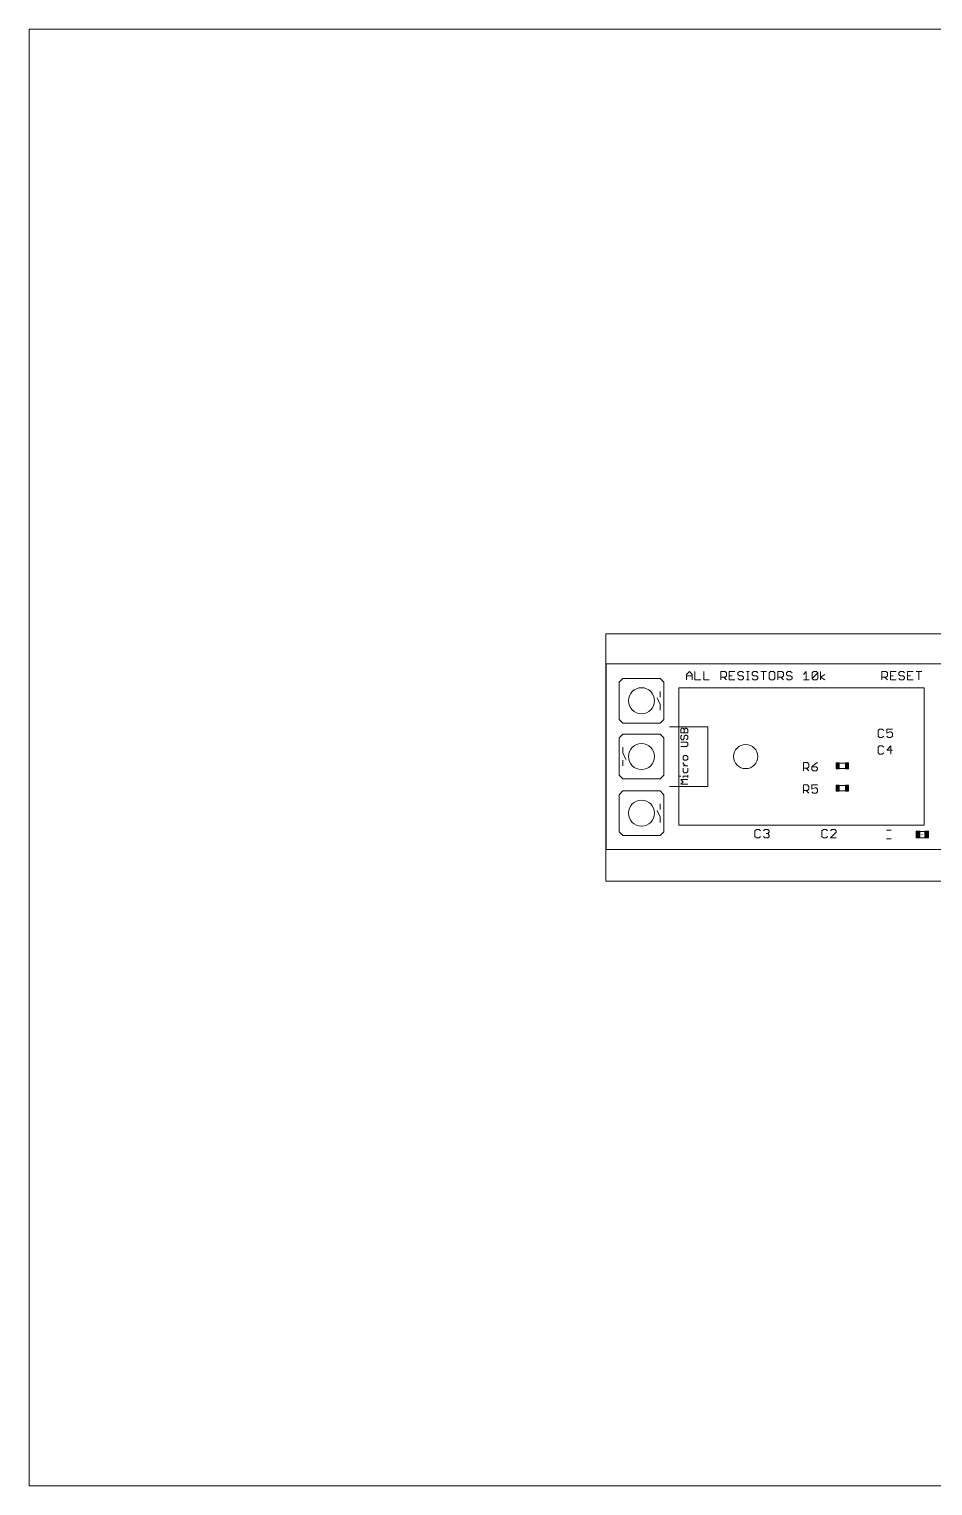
# Model space of a CAD drawing. Header units: inches. Extents: x 0.3 to 10.7, y 0.3 to 8.2.
# Drawn here: x 0.33 to 5.19, y 0.33 to 8.16 of the extents above; entities that cross this region are included whole.
import ezdxf

# ---------------------------------------------------------------- set-up
doc = ezdxf.new("R2010")
doc.units = ezdxf.units.IN
doc.header["$MEASUREMENT"] = 0
doc.layers.add('Layer 1', color=7, linetype='Continuous')

# ---------------------------------------------------------------- blocks, each defined once
blk = doc.blocks.new('block 2')
at = {"layer": 'Layer 1', "lineweight": 0}
blk.add_lwpolyline([(0.335, 8.165), (10.665, 8.165), (10.665, 0.335), (0.335, 0.335), (0.335, 8.165)], dxfattribs=at)
blk = doc.blocks.new('block 4')
at = {"layer": 'Layer 1', "true_color": 0x808080}
h = blk.add_hatch(color=8, dxfattribs=at)
h.dxf.hatch_style = 2
h.paths.add_polyline_path([(4.6717, 4.2217), (4.6883, 4.2217), (4.6883, 4.1883), (4.6717, 4.1883)])
h = blk.add_hatch(color=8, dxfattribs=at)
h.dxf.hatch_style = 2
h.paths.add_polyline_path([(4.7217, 4.2217), (4.7383, 4.2217), (4.7383, 4.1883), (4.7217, 4.1883)])
h = blk.add_hatch(color=8, dxfattribs=at)
h.dxf.hatch_style = 2
h.paths.add_polyline_path([(4.6717, 4.1017), (4.6883, 4.1017), (4.6883, 4.0683), (4.6717, 4.0683)])
h = blk.add_hatch(color=8, dxfattribs=at)
h.dxf.hatch_style = 2
h.paths.add_polyline_path([(4.7217, 4.1017), (4.7383, 4.1017), (4.7383, 4.0683), (4.7217, 4.0683)])
h = blk.add_hatch(color=8, dxfattribs=at)
h.dxf.hatch_style = 2
h.paths.add_polyline_path([(5.1025, 3.8542), (5.1225, 3.8542), (5.1225, 3.8175), (5.1025, 3.8175)])
h = blk.add_hatch(color=8, dxfattribs=at)
h.dxf.hatch_style = 2
h.paths.add_polyline_path([(5.1483, 3.8542), (5.1683, 3.8542), (5.1683, 3.8175), (5.1483, 3.8175)])
at = {"layer": 'Layer 1', "lineweight": 0}
for points in [[(3.435, 4.9142), (7.5642, 4.9142), (7.5642, 3.5858), (3.435, 3.5858), (3.435, 4.9142)], [(3.4358, 4.7542), (3.4358, 3.7558)], [(3.4358, 4.7542), (7.4342, 4.7542)], [(4.6717, 4.2217), (4.6883, 4.2217), (4.6883, 4.1883), (4.6717, 4.1883), (4.6717, 4.2217)], [(4.6717, 4.2217), (4.6883, 4.2217), (4.6883, 4.1883), (4.6717, 4.1883), (4.6717, 4.2217)], [(4.7217, 4.2217), (4.7383, 4.2217), (4.7383, 4.1883), (4.7217, 4.1883), (4.7217, 4.2217)], [(4.7217, 4.2217), (4.7383, 4.2217), (4.7383, 4.1883), (4.7217, 4.1883), (4.7217, 4.2217)], [(4.6717, 4.1017), (4.6883, 4.1017), (4.6883, 4.0683), (4.6717, 4.0683), (4.6717, 4.1017)], [(4.6717, 4.1017), (4.6883, 4.1017), (4.6883, 4.0683), (4.6717, 4.0683), (4.6717, 4.1017)], [(4.7217, 4.1017), (4.7383, 4.1017), (4.7383, 4.0683), (4.7217, 4.0683), (4.7217, 4.1017)], [(4.7217, 4.1017), (4.7383, 4.1017), (4.7383, 4.0683), (4.7217, 4.0683), (4.7217, 4.1017)], [(5.1025, 3.8542), (5.1225, 3.8542), (5.1225, 3.8175), (5.1025, 3.8175), (5.1025, 3.8542)], [(5.1025, 3.8542), (5.1225, 3.8542), (5.1225, 3.8175), (5.1025, 3.8175), (5.1025, 3.8542)], [(5.1483, 3.8542), (5.1683, 3.8542), (5.1683, 3.8175), (5.1483, 3.8175), (5.1483, 3.8542)], [(5.1483, 3.8542), (5.1683, 3.8542), (5.1683, 3.8175), (5.1483, 3.8175), (5.1483, 3.8542)], [(3.4358, 3.7558), (7.4342, 3.7558)]]:
    blk.add_lwpolyline(points, dxfattribs=at)
at = {"layer": 'Layer 1', "color": 8, "lineweight": 9, "true_color": 0x808080}
for points in [[(3.8675, 4.6967), (3.8833, 4.7125)], [(3.8833, 4.7125), (3.8983, 4.6967)], [(3.9133, 4.7125), (3.9133, 4.6667)], [(3.96, 4.7125), (3.96, 4.6667)], [(4.0517, 4.6667), (4.0517, 4.7125)], [(4.0517, 4.7125), (4.075, 4.7125)], [(4.075, 4.7125), (4.0825, 4.705)], [(4.0825, 4.705), (4.0825, 4.6892)], [(4.1283, 4.7125), (4.0975, 4.7125)], [(4.0975, 4.7125), (4.0975, 4.6667)], [(4.1517, 4.7125), (4.1442, 4.705)], [(4.1442, 4.705), (4.1442, 4.6967)], [(4.1667, 4.7125), (4.1517, 4.7125)], [(4.1742, 4.705), (4.1667, 4.7125)], [(4.19, 4.7125), (4.205, 4.7125)], [(4.1975, 4.6667), (4.1975, 4.7125)], [(4.2283, 4.7125), (4.2208, 4.705)], [(4.2208, 4.705), (4.2208, 4.6967)], [(4.2433, 4.7125), (4.2283, 4.7125)], [(4.2508, 4.705), (4.2433, 4.7125)], [(4.2667, 4.7125), (4.2975, 4.7125)], [(4.2817, 4.6667), (4.2817, 4.7125)], [(4.32, 4.7125), (4.3125, 4.705)], [(4.3125, 4.705), (4.3125, 4.6742)], [(4.3358, 4.7125), (4.32, 4.7125)], [(4.3433, 4.705), (4.3358, 4.7125)], [(4.3433, 4.6742), (4.3433, 4.705)], [(4.3583, 4.6667), (4.3583, 4.7125)], [(4.3583, 4.7125), (4.3817, 4.7125)], [(4.3817, 4.7125), (4.3892, 4.705)], [(4.3892, 4.705), (4.3892, 4.6892)], [(4.4125, 4.7125), (4.405, 4.705)], [(4.405, 4.705), (4.405, 4.6967)], [(4.4275, 4.7125), (4.4125, 4.7125)], [(4.435, 4.705), (4.4275, 4.7125)], [(4.4967, 4.6967), (4.5117, 4.7125)], [(4.5117, 4.7125), (4.5117, 4.6667)], [(4.5425, 4.705), (4.55, 4.7125)], [(4.5425, 4.6742), (4.5425, 4.705)], [(4.5425, 4.6742), (4.5733, 4.705)], [(4.55, 4.7125), (4.5658, 4.7125)], [(4.5658, 4.7125), (4.5733, 4.705)], [(4.5733, 4.705), (4.5733, 4.6742)], [(4.5883, 4.6667), (4.5883, 4.7125)], [(4.9175, 4.6667), (4.9175, 4.7125)], [(4.9175, 4.7125), (4.94, 4.7125)], [(4.94, 4.7125), (4.9483, 4.705)], [(4.9483, 4.705), (4.9483, 4.6892)], [(4.9942, 4.7125), (4.9633, 4.7125)], [(4.9633, 4.7125), (4.9633, 4.6667)], [(5.0167, 4.7125), (5.0092, 4.705)], [(5.0092, 4.705), (5.0092, 4.6967)], [(5.0325, 4.7125), (5.0167, 4.7125)], [(5.04, 4.705), (5.0325, 4.7125)], [(5.0858, 4.7125), (5.055, 4.7125)], [(5.055, 4.7125), (5.055, 4.6667)], [(5.1017, 4.7125), (5.1317, 4.7125)], [(5.1167, 4.6667), (5.1167, 4.7125)], [(3.8675, 4.6667), (3.8675, 4.6967)], [(3.8675, 4.6892), (3.8983, 4.6892)], [(3.8983, 4.6967), (3.8983, 4.6667)], [(3.9133, 4.6667), (3.9442, 4.6667)], [(3.96, 4.6667), (3.99, 4.6667)], [(4.075, 4.6817), (4.0517, 4.6817)], [(4.0675, 4.6817), (4.0825, 4.6667)], [(4.0825, 4.6892), (4.075, 4.6817)], [(4.0975, 4.6892), (4.1133, 4.6892)], [(4.0975, 4.6667), (4.1283, 4.6667)], [(4.1442, 4.6967), (4.1517, 4.6892)], [(4.1517, 4.6667), (4.1442, 4.6742)], [(4.1517, 4.6892), (4.1667, 4.6892)], [(4.1667, 4.6667), (4.1517, 4.6667)], [(4.1667, 4.6892), (4.1742, 4.6817)], [(4.1742, 4.6742), (4.1667, 4.6667)], [(4.1742, 4.6817), (4.1742, 4.6742)], [(4.19, 4.6667), (4.205, 4.6667)], [(4.2208, 4.6967), (4.2283, 4.6892)], [(4.2283, 4.6667), (4.2208, 4.6742)], [(4.2283, 4.6892), (4.2433, 4.6892)], [(4.2433, 4.6667), (4.2283, 4.6667)], [(4.2433, 4.6892), (4.2508, 4.6817)], [(4.2508, 4.6742), (4.2433, 4.6667)], [(4.2508, 4.6817), (4.2508, 4.6742)], [(4.3125, 4.6742), (4.32, 4.6667)], [(4.32, 4.6667), (4.3358, 4.6667)], [(4.3358, 4.6667), (4.3433, 4.6742)], [(4.3817, 4.6817), (4.3583, 4.6817)], [(4.3742, 4.6817), (4.3892, 4.6667)], [(4.3892, 4.6892), (4.3817, 4.6817)], [(4.405, 4.6967), (4.4125, 4.6892)], [(4.4125, 4.6667), (4.405, 4.6742)], [(4.4125, 4.6892), (4.4275, 4.6892)], [(4.4275, 4.6667), (4.4125, 4.6667)], [(4.4275, 4.6892), (4.435, 4.6817)], [(4.435, 4.6742), (4.4275, 4.6667)], [(4.435, 4.6817), (4.435, 4.6742)], [(4.4967, 4.6667), (4.5275, 4.6667)], [(4.55, 4.6667), (4.5425, 4.6742)], [(4.5658, 4.6667), (4.55, 4.6667)], [(4.5733, 4.6742), (4.5658, 4.6667)], [(4.5883, 4.6817), (4.6117, 4.6967)], [(4.6117, 4.6667), (4.5883, 4.6817)], [(4.94, 4.6817), (4.9175, 4.6817)], [(4.9325, 4.6817), (4.9483, 4.6667)], [(4.9483, 4.6892), (4.94, 4.6817)], [(4.9633, 4.6892), (4.9783, 4.6892)], [(4.9633, 4.6667), (4.9942, 4.6667)], [(5.0092, 4.6967), (5.0167, 4.6892)], [(5.0167, 4.6667), (5.0092, 4.6742)], [(5.0167, 4.6892), (5.0325, 4.6892)], [(5.0325, 4.6667), (5.0167, 4.6667)], [(5.0325, 4.6892), (5.04, 4.6817)], [(5.04, 4.6742), (5.0325, 4.6667)], [(5.04, 4.6817), (5.04, 4.6742)], [(5.055, 4.6892), (5.0708, 4.6892)], [(5.055, 4.6667), (5.0858, 4.6667)], [(3.8375, 4.4008), (3.8433, 4.4075)], [(3.8375, 4.3825), (3.8375, 4.4008)], [(3.8433, 4.4075), (3.8492, 4.4075)], [(3.8492, 4.4075), (3.8558, 4.4008)], [(3.8558, 4.4008), (3.8617, 4.4075)], [(3.8558, 4.3825), (3.8558, 4.4008)], [(3.8617, 4.4075), (3.8683, 4.4075)], [(3.8683, 4.4075), (3.8742, 4.4008)], [(3.8742, 4.4008), (3.8742, 4.3825)], [(3.8742, 4.3825), (3.8375, 4.3825)], [(3.8433, 4.3708), (3.8375, 4.3642)], [(3.8375, 4.3642), (3.8375, 4.3517)], [(3.8375, 4.3517), (3.8433, 4.3458)], [(3.8683, 4.3333), (3.8375, 4.3333)], [(3.8375, 4.3092), (3.8683, 4.3092)], [(3.8433, 4.3458), (3.8492, 4.3458)], [(3.8492, 4.3458), (3.8558, 4.3517)], [(3.8558, 4.3642), (3.8617, 4.3708)], [(3.8558, 4.3517), (3.8558, 4.3642)], [(3.8617, 4.3708), (3.8683, 4.3708)], [(3.8683, 4.3708), (3.8742, 4.3642)], [(3.8742, 4.3517), (3.8683, 4.3458)], [(3.8742, 4.3275), (3.8683, 4.3333)], [(3.8683, 4.3092), (3.8742, 4.315)], [(3.8742, 4.3642), (3.8742, 4.3517)], [(3.8742, 4.315), (3.8742, 4.3275)], [(3.8558, 4.26), (3.8492, 4.2542)], [(3.8492, 4.2542), (3.8492, 4.2417)], [(3.8492, 4.2417), (3.8558, 4.2358)], [(3.8683, 4.26), (3.8558, 4.26)], [(3.8558, 4.2358), (3.8683, 4.2358)], [(3.8742, 4.2542), (3.8683, 4.26)], [(3.8683, 4.2358), (3.8742, 4.2417)], [(3.8742, 4.2417), (3.8742, 4.2542)], [(3.8308, 4.15), (3.8375, 4.15)], [(3.8492, 4.2175), (3.8492, 4.2233)], [(3.8617, 4.205), (3.8492, 4.2175)], [(3.8742, 4.205), (3.8492, 4.205)], [(3.8492, 4.1925), (3.8492, 4.1742)], [(3.8492, 4.1742), (3.8558, 4.1683)], [(3.8492, 4.1433), (3.8492, 4.15)], [(3.8492, 4.15), (3.8742, 4.15)], [(3.8558, 4.1683), (3.8683, 4.1683)], [(3.8683, 4.1683), (3.8742, 4.1742)], [(3.8742, 4.1742), (3.8742, 4.1925)], [(3.8742, 4.1433), (3.8742, 4.1558)], [(3.8492, 4.1192), (3.8375, 4.1317)], [(3.8375, 4.1317), (3.8742, 4.1317)], [(3.8375, 4.1067), (3.8492, 4.1192)], [(3.8742, 4.1067), (3.8375, 4.1067)], [(5.1492, 3.8525), (5.1208, 3.8525)], [(5.1492, 3.8183), (5.1208, 3.8183)]]:
    blk.add_lwpolyline(points, dxfattribs=at)
at = {"layer": 'Layer 1', "color": 8, "lineweight": 20, "true_color": 0x808080}
for points in [[(3.5258, 4.6742), (3.5058, 4.6542)], [(3.5058, 4.6542), (3.5058, 4.455)], [(3.5258, 4.6742), (3.7258, 4.6742)], [(3.7108, 4.6742), (3.5408, 4.6742)], [(3.7258, 4.6742), (3.7458, 4.6542)], [(3.7458, 4.455), (3.7458, 4.6542)], [(3.5058, 4.515), (3.5058, 4.5942)], [(3.7258, 4.535), (3.7108, 4.57)], [(3.7258, 4.5742), (3.7258, 4.6042)], [(3.7458, 4.5142), (3.7458, 4.5942)], [(3.7258, 4.505), (3.7258, 4.535)], [(3.5058, 4.455), (3.5258, 4.435)], [(3.7258, 4.435), (3.5258, 4.435)], [(3.5408, 4.435), (3.7108, 4.435)], [(3.7258, 4.435), (3.7458, 4.455)], [(3.5258, 4.375), (3.5058, 4.355)], [(3.5058, 4.355), (3.5058, 4.155)], [(3.5258, 4.375), (3.7258, 4.375)], [(3.7108, 4.375), (3.5408, 4.375)], [(3.7458, 4.355), (3.7258, 4.375)], [(3.7458, 4.155), (3.7458, 4.355)], [(3.5058, 4.2958), (3.5058, 4.215)], [(3.5258, 4.305), (3.5258, 4.275)], [(3.5258, 4.275), (3.5408, 4.24)], [(3.5258, 4.235), (3.5258, 4.205)], [(3.7458, 4.2942), (3.7458, 4.215)], [(3.5258, 4.135), (3.5058, 4.155)], [(3.7258, 4.135), (3.7458, 4.155)], [(3.7258, 4.135), (3.5258, 4.135)], [(3.5408, 4.135), (3.7108, 4.135)], [(3.5258, 4.07), (3.5058, 4.05)], [(3.5058, 4.05), (3.5058, 3.8508)], [(3.5258, 4.07), (3.7258, 4.07)], [(3.7108, 4.07), (3.5408, 4.07)], [(3.7258, 4.07), (3.7458, 4.05)], [(3.7258, 3.9708), (3.7258, 4.0008)], [(3.7458, 3.8508), (3.7458, 4.05)], [(3.5058, 3.9117), (3.5058, 3.9908)], [(3.7258, 3.9308), (3.7108, 3.9658)], [(3.7258, 3.9008), (3.7258, 3.9308)], [(3.7458, 3.91), (3.7458, 3.9908)], [(3.5058, 3.8508), (3.5258, 3.8308)], [(3.7258, 3.8308), (3.7458, 3.8508)], [(3.7258, 3.8308), (3.5258, 3.8308)], [(3.5408, 3.8308), (3.7108, 3.8308)]]:
    blk.add_lwpolyline(points, dxfattribs=at)
at = {"layer": 'Layer 1', "color": 8, "lineweight": 13, "true_color": 0x808080}
for points in [[(3.8258, 4.415), (3.8258, 4.6242)], [(3.8258, 4.6242), (5.145, 4.6242)], [(5.145, 4.6242), (5.145, 3.8858)], [(3.8258, 4.415), (3.7758, 4.415)], [(3.9817, 4.415), (3.8258, 4.415)], [(3.8258, 4.095), (3.8258, 4.415)], [(3.9817, 4.095), (3.9817, 4.415)], [(4.905, 4.4025), (4.8975, 4.395)], [(4.8975, 4.395), (4.8975, 4.365)], [(4.92, 4.4025), (4.905, 4.4025)], [(4.9275, 4.395), (4.92, 4.4025)], [(4.9742, 4.4025), (4.9442, 4.4025)], [(4.9442, 4.4025), (4.9442, 4.38)], [(4.9442, 4.38), (4.9592, 4.3875)], [(4.9592, 4.3875), (4.9667, 4.3875)], [(4.9667, 4.3875), (4.9742, 4.38)], [(4.8975, 4.365), (4.905, 4.3575)], [(4.905, 4.3125), (4.8975, 4.305)], [(4.905, 4.3575), (4.92, 4.3575)], [(4.92, 4.3125), (4.905, 4.3125)], [(4.92, 4.3575), (4.9275, 4.365)], [(4.9275, 4.305), (4.92, 4.3125)], [(4.9517, 4.3575), (4.9442, 4.365)], [(4.9667, 4.3125), (4.9442, 4.29)], [(4.9667, 4.3575), (4.9517, 4.3575)], [(4.9742, 4.365), (4.9667, 4.3575)], [(4.9667, 4.2675), (4.9667, 4.3125)], [(4.9742, 4.38), (4.9742, 4.365)], [(4.8975, 4.305), (4.8975, 4.275)], [(4.8975, 4.275), (4.905, 4.2675)], [(4.905, 4.2675), (4.92, 4.2675)], [(4.92, 4.2675), (4.9275, 4.275)], [(4.9442, 4.29), (4.9742, 4.29)], [(4.4958, 4.1775), (4.4958, 4.2225)], [(4.4958, 4.2225), (4.5183, 4.2225)], [(4.5183, 4.1925), (4.4958, 4.1925)], [(4.5108, 4.1925), (4.5258, 4.1775)], [(4.5183, 4.2225), (4.5258, 4.215)], [(4.5258, 4.2), (4.5183, 4.1925)], [(4.5258, 4.215), (4.5258, 4.2)], [(4.5567, 4.215), (4.5417, 4.2)], [(4.5417, 4.2), (4.5417, 4.185)], [(4.5642, 4.2), (4.5417, 4.2)], [(4.5417, 4.185), (4.5492, 4.1775)], [(4.5492, 4.1775), (4.5642, 4.1775)], [(4.5717, 4.2225), (4.5567, 4.215)], [(4.5717, 4.1925), (4.5642, 4.2)], [(4.5642, 4.1775), (4.5717, 4.185)], [(4.5717, 4.185), (4.5717, 4.1925)], [(3.8258, 4.095), (3.7758, 4.095)], [(3.8258, 4.095), (3.9817, 4.095)], [(3.8258, 3.8858), (3.8258, 4.095)], [(4.4958, 4.0575), (4.4958, 4.1025)], [(4.4958, 4.1025), (4.5183, 4.1025)], [(4.5183, 4.0725), (4.4958, 4.0725)], [(4.5108, 4.0725), (4.5258, 4.0575)], [(4.5183, 4.1025), (4.5258, 4.095)], [(4.5258, 4.08), (4.5183, 4.0725)], [(4.5258, 4.095), (4.5258, 4.08)], [(4.5717, 4.1025), (4.5417, 4.1025)], [(4.5417, 4.1025), (4.5417, 4.08)], [(4.5417, 4.08), (4.5567, 4.0875)], [(4.5567, 4.0875), (4.5642, 4.0875)], [(4.5642, 4.0875), (4.5717, 4.08)], [(4.5717, 4.08), (4.5717, 4.065)], [(4.5492, 4.0575), (4.5417, 4.065)], [(4.5642, 4.0575), (4.5492, 4.0575)], [(4.5717, 4.065), (4.5642, 4.0575)], [(5.145, 3.8858), (3.8258, 3.8858)], [(4.2433, 3.8633), (4.2358, 3.8558)], [(4.2358, 3.8558), (4.2358, 3.8258)], [(4.2583, 3.8633), (4.2433, 3.8633)], [(4.2658, 3.8558), (4.2583, 3.8633)], [(4.2817, 3.8558), (4.2892, 3.8633)], [(4.2892, 3.8633), (4.3042, 3.8633)], [(4.3042, 3.8408), (4.2967, 3.8408)], [(4.3042, 3.8633), (4.3117, 3.8558)], [(4.3117, 3.8483), (4.3042, 3.8408)], [(4.3042, 3.8408), (4.3117, 3.8333)], [(4.3117, 3.8558), (4.3117, 3.8483)], [(4.6033, 3.8633), (4.5958, 3.8558)], [(4.5958, 3.8558), (4.5958, 3.8258)], [(4.6183, 3.8633), (4.6033, 3.8633)], [(4.6258, 3.8558), (4.6183, 3.8633)], [(4.6492, 3.8633), (4.6417, 3.8558)], [(4.6417, 3.8183), (4.6717, 3.8483)], [(4.6642, 3.8633), (4.6492, 3.8633)], [(4.6717, 3.8558), (4.6642, 3.8633)], [(4.6717, 3.8483), (4.6717, 3.8558)], [(4.2358, 3.8258), (4.2433, 3.8183)], [(4.2433, 3.8183), (4.2583, 3.8183)], [(4.2583, 3.8183), (4.2658, 3.8258)], [(4.2892, 3.8183), (4.2817, 3.8258)], [(4.3042, 3.8183), (4.2892, 3.8183)], [(4.3117, 3.8258), (4.3042, 3.8183)], [(4.3117, 3.8333), (4.3117, 3.8258)], [(4.5958, 3.8258), (4.6033, 3.8183)], [(4.6033, 3.8183), (4.6183, 3.8183)], [(4.6183, 3.8183), (4.6258, 3.8258)], [(4.6717, 3.8183), (4.6417, 3.8183)]]:
    blk.add_lwpolyline(points, dxfattribs=at)
at = {"layer": 'Layer 1', "color": 8, "lineweight": 18, "true_color": 0x808080}
for points in [[(4.7225, 4.2192), (4.6883, 4.2192)], [(4.6883, 4.1908), (4.7225, 4.1908)], [(4.7225, 4.0992), (4.6883, 4.0992)], [(4.6883, 4.0717), (4.7225, 4.0717)], [(4.9675, 3.8592), (4.9433, 3.8592)], [(4.9675, 3.8125), (4.9433, 3.8125)]]:
    blk.add_lwpolyline(points, dxfattribs=at)
at = {"layer": 'Layer 1', "color": 8, "lineweight": 25, "true_color": 0x808080}
blk.add_lwpolyline([(5.135, 3.8342), (5.135, 3.8367)], dxfattribs=at)
at = {"layer": 'Layer 1', "color": 8, "lineweight": 20, "true_color": 0x808080}
for points in [[(3.6958, 4.555), (3.6958, 4.5163), (3.6645, 4.485), (3.6258, 4.485), (3.5872, 4.485), (3.5558, 4.5163), (3.5558, 4.555), (3.5558, 4.5937), (3.5872, 4.625), (3.6258, 4.625), (3.6645, 4.625), (3.6958, 4.5937), (3.6958, 4.555)], [(3.6958, 4.555), (3.6958, 4.5163), (3.6645, 4.485), (3.6258, 4.485), (3.5872, 4.485), (3.5558, 4.5163), (3.5558, 4.555), (3.5558, 4.5937), (3.5872, 4.625), (3.6258, 4.625), (3.6645, 4.625), (3.6958, 4.5937), (3.6958, 4.555)], [(3.6958, 4.255), (3.6958, 4.2163), (3.6645, 4.185), (3.6258, 4.185), (3.5872, 4.185), (3.5558, 4.2163), (3.5558, 4.255), (3.5558, 4.2937), (3.5872, 4.325), (3.6258, 4.325), (3.6645, 4.325), (3.6958, 4.2937), (3.6958, 4.255)], [(3.6958, 4.255), (3.6958, 4.2163), (3.6645, 4.185), (3.6258, 4.185), (3.5872, 4.185), (3.5558, 4.2163), (3.5558, 4.255), (3.5558, 4.2937), (3.5872, 4.325), (3.6258, 4.325), (3.6645, 4.325), (3.6958, 4.2937), (3.6958, 4.255)], [(3.6958, 3.9508), (3.6958, 3.9122), (3.6645, 3.8808), (3.6258, 3.8808), (3.5872, 3.8808), (3.5558, 3.9122), (3.5558, 3.9508), (3.5558, 3.9895), (3.5872, 4.0208), (3.6258, 4.0208), (3.6645, 4.0208), (3.6958, 3.9895), (3.6958, 3.9508)], [(3.6958, 3.9508), (3.6958, 3.9122), (3.6645, 3.8808), (3.6258, 3.8808), (3.5872, 3.8808), (3.5558, 3.9122), (3.5558, 3.9508), (3.5558, 3.9895), (3.5872, 4.0208), (3.6258, 4.0208), (3.6645, 4.0208), (3.6958, 3.9895), (3.6958, 3.9508)]]:
    blk.add_open_spline(points, degree=3, knots=[0, 0, 0, 0, 1, 1, 1, 2, 2, 2, 3, 3, 3, 4, 4, 4, 4], dxfattribs=at)
at = {"layer": 'Layer 1', "lineweight": 0}
blk.add_open_spline([(4.2508, 4.255), (4.2508, 4.2191), (4.2217, 4.19), (4.1858, 4.19), (4.1499, 4.19), (4.1208, 4.2191), (4.1208, 4.255), (4.1208, 4.2909), (4.1499, 4.32), (4.1858, 4.32), (4.2217, 4.32), (4.2508, 4.2909), (4.2508, 4.255)], degree=3, knots=[0, 0, 0, 0, 1, 1, 1, 2, 2, 2, 3, 3, 3, 4, 4, 4, 4], dxfattribs=at)
blk = doc.blocks.new('block 3')
at = {"layer": 'Layer 1', "lineweight": 0}
blk.add_lwpolyline([(0.335, 8.165), (10.665, 8.165), (10.665, 0.335), (0.335, 0.335), (0.335, 8.165)], dxfattribs=at)
at = {"layer": 'Layer 1'}
blk.add_blockref('block 4', (0, 0), dxfattribs=at)

msp = doc.modelspace()

# ---------------------------------------------------------------- block references
at = {"layer": 'Layer 1'}
for name in ['block 2', 'block 3']:
    msp.add_blockref(name, (0, 0), dxfattribs=at)

doc.saveas('drawing.dxf')
